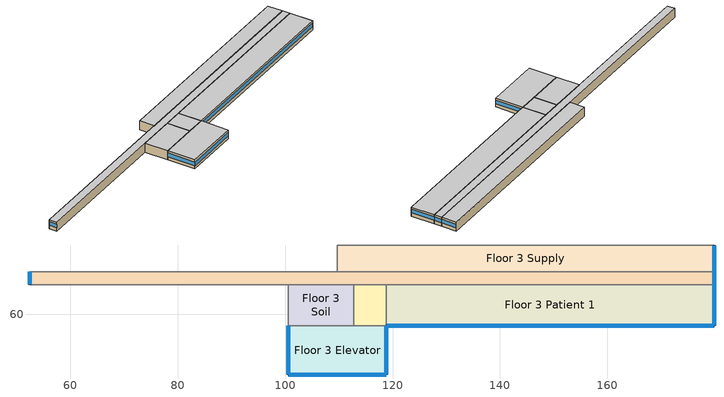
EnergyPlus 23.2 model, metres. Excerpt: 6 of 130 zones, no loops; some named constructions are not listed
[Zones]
Floor 3 Clean
 floor adiabatic (INT-FLOOR-TOPSIDE): 118.87,65.53 118.87,57.91 112.78,57.91 112.78,65.53 z6.1
 wall adiabatic (Standard_Int-Wall): 118.87,57.91 118.87,65.53 112.78,65.53 112.78,57.91 118.87,57.91 z6.1:9.14
 ceiling adiabatic (INT-FLOOR-UNDERSIDE): 112.78,65.53 112.78,57.91 118.87,57.91 118.87,65.53 z9.14
Floor 3 Elevator
 floor adiabatic (INT-FLOOR-TOPSIDE): 118.87,57.91 118.87,48.77 100.58,48.77 100.58,57.91 z6.1
 wall outside (Steel-Framed_R-13 + R-15.6 ci_Ext-wall): 100.58,57.91 100.58,48.77 118.87,48.77 118.87,57.91 z6.1:9.14
 wall adiabatic (Standard_Int-Wall): 118.87,57.91 100.58,57.91 z6.1:9.14
 window (std_window_UValue_1.647_SHGC_0.34_VT_0.69_east): 118.87,48.82 118.87,57.86 z7.2:8.43
 window (std_window_UValue_1.647_SHGC_0.34_VT_0.69): 100.63,48.77 118.82,48.77 z7.2:8.42
 window (std_window_UValue_1.647_SHGC_0.34_VT_0.69_west): 100.58,57.86 100.58,48.82 z7.2:8.43
 ceiling adiabatic (INT-FLOOR-UNDERSIDE): 100.58,57.91 100.58,48.77 118.87,48.77 118.87,57.91 z9.14
Floor 3 Patient 1
 floor adiabatic (INT-FLOOR-TOPSIDE): 179.83,65.53 179.83,57.91 118.87,57.91 118.87,65.53 z6.1
 wall outside (Steel-Framed_R-13 + R-15.6 ci_Ext-wall): 118.87,57.91 179.83,57.91 179.83,65.53 z6.1:9.14
 wall adiabatic (Standard_Int-Wall): 179.83,65.53 118.87,65.53 118.87,57.91 z6.1:9.14
 window (std_window_UValue_1.647_SHGC_0.34_VT_0.69): 118.92,57.91 179.78,57.91 z7.2:8.42
 window (std_window_UValue_1.647_SHGC_0.34_VT_0.69_east): 179.83,57.96 179.83,65.48 z7.2:8.43
 ceiling adiabatic (INT-FLOOR-UNDERSIDE): 118.87,65.53 118.87,57.91 179.83,57.91 179.83,65.53 z9.14
Floor 3 Patient Corridor 1
 floor adiabatic (INT-FLOOR-TOPSIDE): 179.83,67.97 179.83,65.53 52.43,65.53 52.43,67.97 z6.1
 wall outside (Steel-Framed_R-13 + R-15.6 ci_Ext-wall): 52.43,67.97 52.43,65.53 / 179.83,65.53 179.83,67.97 z6.1:9.14
 wall adiabatic (Standard_Int-Wall): 52.43,65.53 179.83,65.53 / 179.83,67.97 52.43,67.97 z6.1:9.14
 window (std_window_UValue_1.647_SHGC_0.34_VT_0.69_west): 52.43,67.92 52.43,65.58 z7.2:8.47
 window (std_window_UValue_1.647_SHGC_0.34_VT_0.69_east): 179.83,65.58 179.83,67.92 z7.2:8.47
 ceiling adiabatic (INT-FLOOR-UNDERSIDE): 52.43,67.97 52.43,65.53 179.83,65.53 179.83,67.97 z9.14
Floor 3 Soil
 floor adiabatic (INT-FLOOR-TOPSIDE): 112.78,65.53 112.78,57.91 100.58,57.91 100.58,65.53 z6.1
 wall adiabatic (Standard_Int-Wall): 112.78,57.91 112.78,65.53 100.58,65.53 100.58,57.91 112.78,57.91 z6.1:9.14
 ceiling adiabatic (INT-FLOOR-UNDERSIDE): 100.58,65.53 100.58,57.91 112.78,57.91 112.78,65.53 z9.14
Floor 3 Supply
 floor adiabatic (INT-FLOOR-TOPSIDE): 179.83,72.85 179.83,67.97 109.73,67.97 109.73,72.85 z6.1
 wall outside (Steel-Framed_R-13 + R-15.6 ci_Ext-wall): 179.83,67.97 179.83,72.85 z6.1:9.14
 wall adiabatic (Standard_Int-Wall): 179.83,72.85 109.73,72.85 109.73,67.97 179.83,67.97 z6.1:9.14
 window (std_window_UValue_1.647_SHGC_0.34_VT_0.69_east): 179.83,68.02 179.83,72.8 z7.2:8.44
 ceiling adiabatic (INT-FLOOR-UNDERSIDE): 109.73,72.85 109.73,67.97 179.83,67.97 179.83,72.85 z9.14
[Schedule:Compact]
BLDG_EQUIP_SCH_DINING: Through: 12/31, For: SummerDesignDay, Until: 24:00, 0.35, For: WinterDesignDay, Until: 24:00, 0, For: AllOtherDays, Until: 06:00, 0.1, Until: 07:00, 0.25, Until: 09:00, 0.35, Until: 10:00, 0.25, Until: 13:00, 0.35, Until: 16:00, 0.25, Until: 19:00, 0.35, Until: 24:00, 0.25
GAS_EQUIP_SCH_DINING: Through: 12/31, For: SummerDesignDay, Until: 24:00, 0.2, For: WinterDesignDay, Until: 24:00, 0, For: AllOtherDays, Until: 05:00, 0.01, Until: 06:00, 0.12, Until: 07:00, 0.14, Until: 08:00, 0.13, Until: 09:00, 0.14, Until: 10:00, 0.18, Until: 11:00, 0.2, Until: 12:00, 0.15, Until: 13:00, 0.13, Until: 14:00, 0.19, Until: 15:00, 0.2, Until: 16:00, 0.16, Until: 17:00, 0.14, Until: 18:00, 0.1, Until: 19:00, 0.07, Until: 21:00, 0.04, Until: 22:00, 0.02, Until: 24:00, 0.01
LAUNDRY_INFIL_SCH: Through: 12/31, For: WinterDesignDay, Until: 24:00, 1, For: AllOtherDays, Until: 05:00, 1, Until: 20:00, 0.5, Until: 24:00, 1
DINING_INFIL_SCH: Through: 12/31, For: SummerDesignDay, Until: 24:00, 0.5, For: WinterDesignDay, Until: 24:00, 0.5, For: AllOtherDays, Until: 05:00, 1, Until: 24:00, 0.5
LAUNDRY_EQUIP_GAS_SCH: Through: 12/31, For: WinterDesignDay, Until: 24:00, 0, For: AllOtherDays, Until: 08:00, 0, Until: 18:00, 1, Until: 24:00, 0
